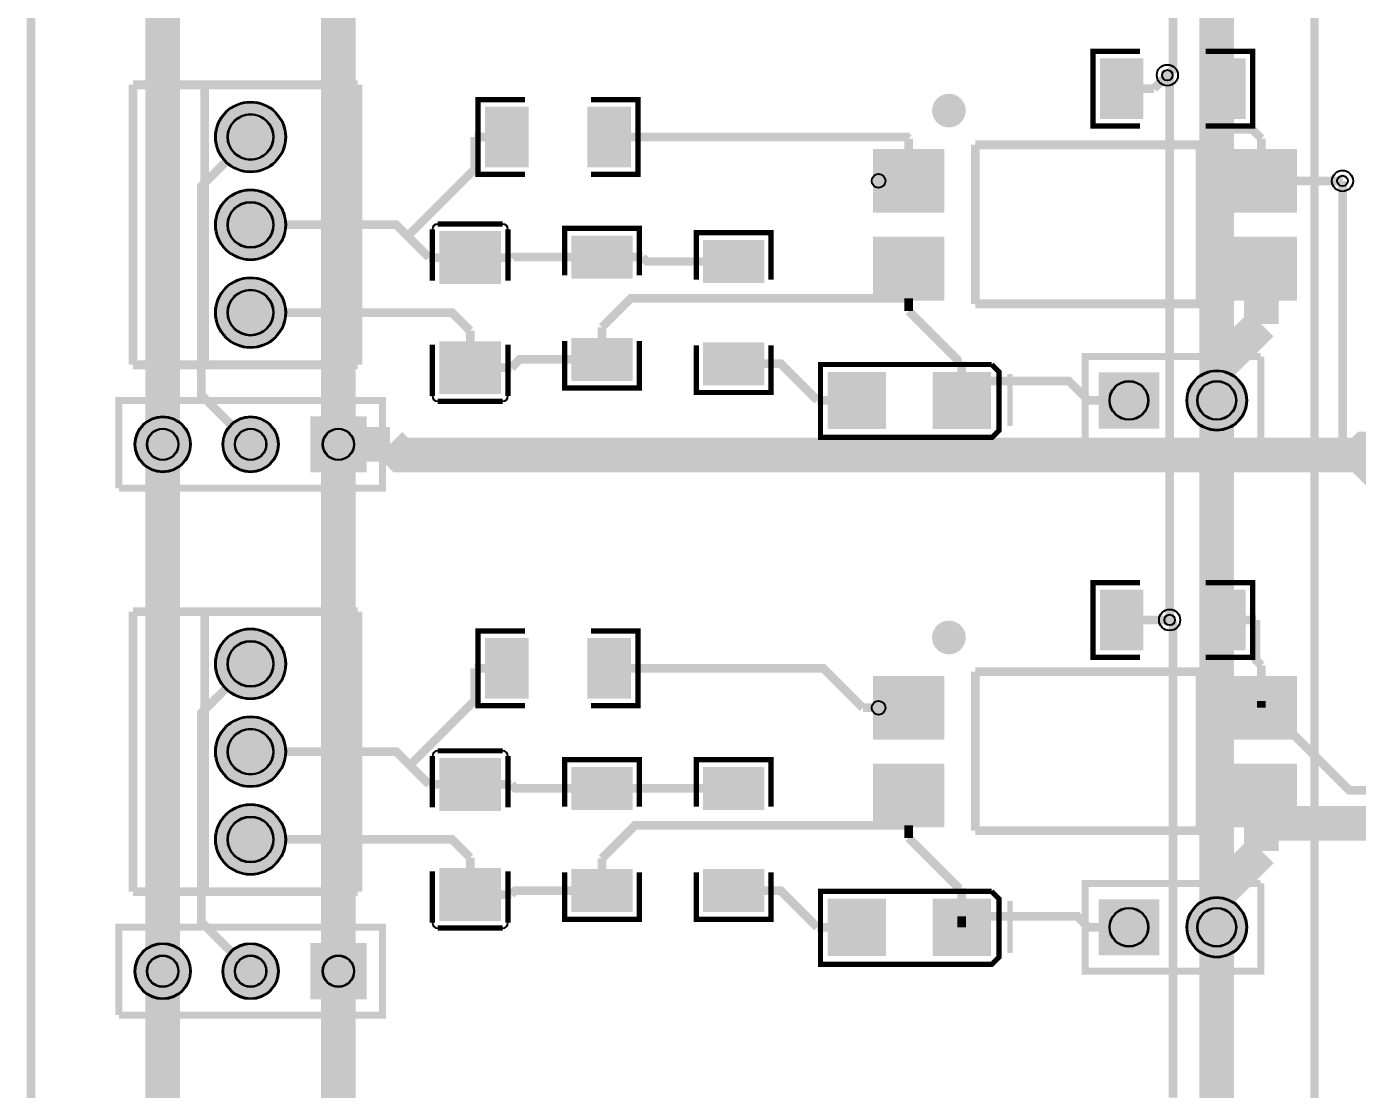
# Model space of a CAD drawing. Header units: millimetres. Extents: x 0 to 140, y -140 to 0.
# Drawn here: x -0.13 to 38.36, y -55.49 to -24.75 of the extents above; entities that cross this region are included whole.
import ezdxf

# ---------------------------------------------------------------- set-up
doc = ezdxf.new("R2010")
doc.units = ezdxf.units.MM
for name, color, linetype, true_color in [('BoardOutLine', 7, 'Continuous', 0xff00ff), ('BottomLayer', 7, 'Continuous', 0x0000ff), ('BottomSolderMaskLayer', 7, 'Continuous', 0xaa00ff), ('Document', 7, 'Continuous', 0xffffff), ('Hole', 7, 'Continuous', 0x222222), ('Multi-Layer', 7, 'Continuous', 0xc0c0c0), ('TopLayer', 7, 'Continuous', 0xff0000), ('TopPasteMaskLayer', 7, 'Continuous', 0x808080), ('TopSilkLayer', 7, 'Continuous', 0xffcc00), ('TopSolderMaskLayer', 7, 'Continuous', 0x800080)]:
    doc.layers.add(name, color=color, linetype=linetype, true_color=true_color)

msp = doc.modelspace()

# ---------------------------------------------------------------- hatches: boundary and pattern name
at = {"layer": 'BottomSolderMaskLayer'}
for points in [[(5.325, -27.94, 1), (7.375, -27.94, 1)], [(5.325, -30.48, 1), (7.375, -30.48, 1)], [(5.325, -33.02, 1), (7.375, -33.02, 1)], [(30.875, -34.747), (32.625, -34.747), (32.625, -36.373), (30.875, -36.373)], [(33.415, -35.56, 1), (35.165, -35.56, 1)], [(2.997, -36.83, 1), (4.623, -36.83, 1)], [(5.537, -36.83, 1), (7.163, -36.83, 1)], [(9.703, -37.643), (8.077, -37.643), (8.077, -36.017), (9.703, -36.017)], [(5.325, -43.18, 1), (7.375, -43.18, 1)], [(5.325, -45.72, 1), (7.375, -45.72, 1)], [(5.325, -48.26, 1), (7.375, -48.26, 1)], [(30.875, -49.987), (32.625, -49.987), (32.625, -51.613), (30.875, -51.613)], [(33.415, -50.8, 1), (35.165, -50.8, 1)], [(2.997, -52.07, 1), (4.623, -52.07, 1)], [(5.537, -52.07, 1), (7.163, -52.07, 1)], [(9.703, -52.883), (8.077, -52.883), (8.077, -51.257), (9.703, -51.257)]]:
    msp.add_hatch(color=256, dxfattribs=at).paths.add_polyline_path(points)
at = {"layer": 'Document'}
for points in [[(24.175, -35.06), (24.175, -36.06), (24.325, -36.06), (24.325, -35.06)], [(23.95, -35.485), (23.95, -35.635), (24.55, -35.635), (24.55, -35.485)], [(26.85, -35.485), (26.85, -35.635), (26.25, -35.635), (26.25, -35.485)], [(24.175, -50.3), (24.175, -51.3), (24.325, -51.3), (24.325, -50.3)], [(23.95, -50.725), (23.95, -50.875), (24.55, -50.875), (24.55, -50.725)], [(26.85, -50.725), (26.85, -50.875), (26.25, -50.875), (26.25, -50.725)]]:
    msp.add_hatch(color=256, dxfattribs=at).paths.add_polyline_path(points)
at = {"layer": 'Multi-Layer'}
for points in [[(5.35, -27.94, 1), (7.35, -27.94, 1)], [(5.35, -30.48, 1), (7.35, -30.48, 1)], [(5.35, -33.02, 1), (7.35, -33.02, 1)], [(30.9, -34.773), (32.6, -34.773), (32.6, -36.347), (30.9, -36.347)], [(33.44, -35.56, 1), (35.14, -35.56, 1)], [(3.023, -36.83, 1), (4.597, -36.83, 1)], [(5.563, -36.83, 1), (7.137, -36.83, 1)], [(9.677, -37.617), (8.103, -37.617), (8.103, -36.043), (9.677, -36.043)], [(5.35, -43.18, 1), (7.35, -43.18, 1)], [(5.35, -45.72, 1), (7.35, -45.72, 1)], [(5.35, -48.26, 1), (7.35, -48.26, 1)], [(30.9, -50.013), (32.6, -50.013), (32.6, -51.588), (30.9, -51.588)], [(33.44, -50.8, 1), (35.14, -50.8, 1)], [(3.023, -52.07, 1), (4.597, -52.07, 1)], [(5.563, -52.07, 1), (7.137, -52.07, 1)], [(9.677, -52.858), (8.103, -52.858), (8.103, -51.283), (9.677, -51.283)]]:
    msp.add_hatch(color=256, dxfattribs=at).paths.add_polyline_path(points)
at = {"layer": 'TopLayer'}
for points in [[(32.145, -25.693), (32.145, -27.394), (30.938, -27.394), (30.938, -25.693)], [(33.895, -25.693), (33.895, -27.394), (35.103, -27.394), (35.103, -25.693)], [(14.365, -28.791), (14.365, -27.09), (13.158, -27.09), (13.158, -28.791)], [(16.115, -28.791), (16.115, -27.09), (17.323, -27.09), (17.323, -28.791)], [(26.38, -28.31), (26.38, -30.11), (24.38, -30.11), (24.38, -28.31)], [(36.58, -28.31), (36.58, -30.11), (34.58, -30.11), (34.58, -28.31)], [(13.564, -32.17), (11.836, -32.17), (11.836, -30.685), (13.564, -30.685)], [(17.361, -32.018), (15.66, -32.018), (15.66, -30.811), (17.361, -30.811)], [(21.171, -32.145), (19.47, -32.145), (19.47, -30.938), (21.171, -30.938)], [(26.38, -30.85), (26.38, -32.65), (24.38, -32.65), (24.38, -30.85)], [(36.58, -30.85), (36.58, -32.65), (34.58, -32.65), (34.58, -30.85)], [(17.361, -33.768), (15.66, -33.768), (15.66, -34.976), (17.361, -34.976)], [(13.564, -33.87), (11.836, -33.87), (11.836, -35.355), (13.564, -35.355)], [(21.171, -33.895), (19.47, -33.895), (19.47, -35.103), (21.171, -35.103)], [(24.7, -36.36), (23.065, -36.36), (23.065, -34.76), (24.7, -34.76)], [(27.735, -36.36), (26.1, -36.36), (26.1, -34.76), (27.735, -34.76)], [(32.145, -41.06), (32.145, -42.761), (30.938, -42.761), (30.938, -41.06)], [(33.895, -41.06), (33.895, -42.761), (35.103, -42.761), (35.103, -41.06)], [(14.365, -44.158), (14.365, -42.457), (13.158, -42.457), (13.158, -44.158)], [(16.115, -44.158), (16.115, -42.457), (17.323, -42.457), (17.323, -44.158)], [(26.38, -43.55), (26.38, -45.35), (24.38, -45.35), (24.38, -43.55)], [(36.58, -43.55), (36.58, -45.35), (34.58, -45.35), (34.58, -43.55)], [(13.564, -47.41), (11.836, -47.41), (11.836, -45.925), (13.564, -45.925)], [(17.361, -47.385), (15.66, -47.385), (15.66, -46.178), (17.361, -46.178)], [(21.171, -47.385), (19.47, -47.385), (19.47, -46.178), (21.171, -46.178)], [(26.38, -46.09), (26.38, -47.89), (24.38, -47.89), (24.38, -46.09)], [(36.58, -46.09), (36.58, -47.89), (34.58, -47.89), (34.58, -46.09)], [(13.564, -49.11), (11.836, -49.11), (11.836, -50.595), (13.564, -50.595)], [(17.361, -49.135), (15.66, -49.135), (15.66, -50.343), (17.361, -50.343)], [(21.171, -49.135), (19.47, -49.135), (19.47, -50.343), (21.171, -50.343)], [(24.7, -51.6), (23.065, -51.6), (23.065, -50), (24.7, -50)], [(27.735, -51.6), (26.1, -51.6), (26.1, -50), (27.735, -50)]]:
    msp.add_hatch(color=256, dxfattribs=at).paths.add_polyline_path(points)
at = {"layer": 'TopPasteMaskLayer'}
for points in [[(32.145, -25.793), (32.145, -26.154), (32.045, -26.254), (31.834, -26.254), (31.734, -26.354), (31.734, -26.732), (31.834, -26.832), (32.045, -26.832), (32.145, -26.932), (32.145, -27.294), (32.045, -27.394), (31.038, -27.394), (30.938, -27.294), (30.938, -25.793), (31.038, -25.693), (32.045, -25.693)], [(33.895, -25.793), (33.895, -26.154), (33.995, -26.254), (34.206, -26.254), (34.306, -26.354), (34.306, -26.732), (34.206, -26.832), (33.995, -26.832), (33.895, -26.932), (33.895, -27.294), (33.995, -27.394), (35.003, -27.394), (35.103, -27.294), (35.103, -25.793), (35.003, -25.693), (33.995, -25.693)], [(14.365, -28.691), (14.365, -28.329), (14.265, -28.229), (14.054, -28.229), (13.954, -28.129), (13.954, -27.751), (14.054, -27.651), (14.265, -27.651), (14.365, -27.551), (14.365, -27.19), (14.265, -27.09), (13.258, -27.09), (13.158, -27.19), (13.158, -28.691), (13.258, -28.791), (14.265, -28.791)], [(16.115, -28.691), (16.115, -28.329), (16.215, -28.229), (16.426, -28.229), (16.526, -28.129), (16.526, -27.751), (16.426, -27.651), (16.215, -27.651), (16.115, -27.551), (16.115, -27.19), (16.215, -27.09), (17.223, -27.09), (17.323, -27.19), (17.323, -28.691), (17.223, -28.791), (16.215, -28.791)], [(26.38, -28.31), (26.38, -30.11), (24.38, -30.11), (24.38, -28.31)], [(36.58, -28.31), (36.58, -30.11), (34.58, -30.11), (34.58, -28.31)], [(13.464, -32.17), (13.094, -32.17), (12.994, -32.07), (12.994, -31.765), (12.894, -31.665), (12.506, -31.665), (12.406, -31.765), (12.406, -32.07), (12.306, -32.17), (11.936, -32.17), (11.836, -32.07), (11.836, -30.785), (11.936, -30.685), (13.464, -30.685), (13.564, -30.785), (13.564, -32.07)], [(17.261, -32.018), (16.899, -32.018), (16.799, -31.918), (16.799, -31.707), (16.699, -31.607), (16.321, -31.607), (16.221, -31.707), (16.221, -31.918), (16.121, -32.018), (15.76, -32.018), (15.66, -31.918), (15.66, -30.911), (15.76, -30.811), (17.261, -30.811), (17.361, -30.911), (17.361, -31.918)], [(21.071, -32.145), (20.709, -32.145), (20.609, -32.045), (20.609, -31.834), (20.509, -31.734), (20.131, -31.734), (20.031, -31.834), (20.031, -32.045), (19.931, -32.145), (19.57, -32.145), (19.47, -32.045), (19.47, -31.038), (19.57, -30.938), (21.071, -30.938), (21.171, -31.038), (21.171, -32.045)], [(26.38, -30.85), (26.38, -32.65), (24.38, -32.65), (24.38, -30.85)], [(36.58, -30.85), (36.58, -32.65), (34.58, -32.65), (34.58, -30.85)], [(17.261, -33.768), (16.899, -33.768), (16.799, -33.868), (16.799, -34.079), (16.699, -34.179), (16.321, -34.179), (16.221, -34.079), (16.221, -33.868), (16.121, -33.768), (15.76, -33.768), (15.66, -33.868), (15.66, -34.876), (15.76, -34.976), (17.261, -34.976), (17.361, -34.876), (17.361, -33.868)], [(13.464, -33.87), (13.094, -33.87), (12.994, -33.97), (12.994, -34.275), (12.894, -34.375), (12.506, -34.375), (12.406, -34.275), (12.406, -33.97), (12.306, -33.87), (11.936, -33.87), (11.836, -33.97), (11.836, -35.255), (11.936, -35.355), (13.464, -35.355), (13.564, -35.255), (13.564, -33.97)], [(21.071, -33.895), (20.709, -33.895), (20.609, -33.995), (20.609, -34.206), (20.509, -34.306), (20.131, -34.306), (20.031, -34.206), (20.031, -33.995), (19.931, -33.895), (19.57, -33.895), (19.47, -33.995), (19.47, -35.003), (19.57, -35.103), (21.071, -35.103), (21.171, -35.003), (21.171, -33.995)], [(24.7, -36.26), (24.7, -35.89), (24.6, -35.79), (24.244, -35.79), (24.144, -35.69), (24.144, -35.431), (24.244, -35.331), (24.6, -35.331), (24.7, -35.231), (24.7, -34.86), (24.6, -34.76), (23.165, -34.76), (23.065, -34.86), (23.065, -36.26), (23.165, -36.36), (24.6, -36.36)], [(26.1, -34.86), (26.1, -35.231), (26.2, -35.331), (26.556, -35.331), (26.656, -35.431), (26.656, -35.69), (26.556, -35.79), (26.2, -35.79), (26.1, -35.89), (26.1, -36.26), (26.2, -36.36), (27.635, -36.36), (27.735, -36.26), (27.735, -34.86), (27.635, -34.76), (26.2, -34.76)], [(32.145, -41.16), (32.145, -41.521), (32.045, -41.621), (31.834, -41.621), (31.734, -41.721), (31.734, -42.099), (31.834, -42.199), (32.045, -42.199), (32.145, -42.299), (32.145, -42.661), (32.045, -42.761), (31.038, -42.761), (30.938, -42.661), (30.938, -41.16), (31.038, -41.06), (32.045, -41.06)], [(33.895, -41.16), (33.895, -41.521), (33.995, -41.621), (34.206, -41.621), (34.306, -41.721), (34.306, -42.099), (34.206, -42.199), (33.995, -42.199), (33.895, -42.299), (33.895, -42.661), (33.995, -42.761), (35.003, -42.761), (35.103, -42.661), (35.103, -41.16), (35.003, -41.06), (33.995, -41.06)], [(14.365, -44.058), (14.365, -43.696), (14.265, -43.596), (14.054, -43.596), (13.954, -43.496), (13.954, -43.118), (14.054, -43.018), (14.265, -43.018), (14.365, -42.918), (14.365, -42.557), (14.265, -42.457), (13.258, -42.457), (13.158, -42.557), (13.158, -44.058), (13.258, -44.158), (14.265, -44.158)], [(16.115, -44.058), (16.115, -43.696), (16.215, -43.596), (16.426, -43.596), (16.526, -43.496), (16.526, -43.118), (16.426, -43.018), (16.215, -43.018), (16.115, -42.918), (16.115, -42.557), (16.215, -42.457), (17.223, -42.457), (17.323, -42.557), (17.323, -44.058), (17.223, -44.158), (16.215, -44.158)], [(26.38, -43.55), (26.38, -45.35), (24.38, -45.35), (24.38, -43.55)], [(36.58, -43.55), (36.58, -45.35), (34.58, -45.35), (34.58, -43.55)], [(13.464, -47.41), (13.094, -47.41), (12.994, -47.31), (12.994, -47.005), (12.894, -46.905), (12.506, -46.905), (12.406, -47.005), (12.406, -47.31), (12.306, -47.41), (11.936, -47.41), (11.836, -47.31), (11.836, -46.025), (11.936, -45.925), (13.464, -45.925), (13.564, -46.025), (13.564, -47.31)], [(17.261, -47.385), (16.899, -47.385), (16.799, -47.285), (16.799, -47.075), (16.699, -46.975), (16.321, -46.975), (16.221, -47.075), (16.221, -47.285), (16.121, -47.385), (15.76, -47.385), (15.66, -47.285), (15.66, -46.278), (15.76, -46.178), (17.261, -46.178), (17.361, -46.278), (17.361, -47.285)], [(21.071, -47.385), (20.709, -47.385), (20.609, -47.285), (20.609, -47.075), (20.509, -46.975), (20.131, -46.975), (20.031, -47.075), (20.031, -47.285), (19.931, -47.385), (19.57, -47.385), (19.47, -47.285), (19.47, -46.278), (19.57, -46.178), (21.071, -46.178), (21.171, -46.278), (21.171, -47.285)], [(26.38, -46.09), (26.38, -47.89), (24.38, -47.89), (24.38, -46.09)], [(36.58, -46.09), (36.58, -47.89), (34.58, -47.89), (34.58, -46.09)], [(13.464, -49.11), (13.094, -49.11), (12.994, -49.21), (12.994, -49.515), (12.894, -49.615), (12.506, -49.615), (12.406, -49.515), (12.406, -49.21), (12.306, -49.11), (11.936, -49.11), (11.836, -49.21), (11.836, -50.495), (11.936, -50.595), (13.464, -50.595), (13.564, -50.495), (13.564, -49.21)], [(17.261, -49.135), (16.899, -49.135), (16.799, -49.235), (16.799, -49.446), (16.699, -49.546), (16.321, -49.546), (16.221, -49.446), (16.221, -49.235), (16.121, -49.135), (15.76, -49.135), (15.66, -49.235), (15.66, -50.243), (15.76, -50.343), (17.261, -50.343), (17.361, -50.243), (17.361, -49.235)], [(21.071, -49.135), (20.709, -49.135), (20.609, -49.235), (20.609, -49.446), (20.509, -49.546), (20.131, -49.546), (20.031, -49.446), (20.031, -49.235), (19.931, -49.135), (19.57, -49.135), (19.47, -49.235), (19.47, -50.243), (19.57, -50.343), (21.071, -50.343), (21.171, -50.243), (21.171, -49.235)], [(24.7, -51.5), (24.7, -51.13), (24.6, -51.03), (24.244, -51.03), (24.144, -50.93), (24.144, -50.671), (24.244, -50.571), (24.6, -50.571), (24.7, -50.471), (24.7, -50.1), (24.6, -50), (23.165, -50), (23.065, -50.1), (23.065, -51.5), (23.165, -51.6), (24.6, -51.6)], [(26.1, -50.1), (26.1, -50.471), (26.2, -50.571), (26.556, -50.571), (26.656, -50.671), (26.656, -50.93), (26.556, -51.03), (26.2, -51.03), (26.1, -51.13), (26.1, -51.5), (26.2, -51.6), (27.635, -51.6), (27.735, -51.5), (27.735, -50.1), (27.635, -50), (26.2, -50)]]:
    msp.add_hatch(color=256, dxfattribs=at).paths.add_polyline_path(points)
at = {"layer": 'TopSilkLayer'}
for points in [[(26.057, -27.178), (26.058, -27.21), (26.061, -27.241), (26.066, -27.272), (26.073, -27.303), (26.082, -27.333), (26.094, -27.362), (26.106, -27.391), (26.121, -27.419), (26.138, -27.445), (26.156, -27.471), (26.176, -27.495), (26.197, -27.519), (26.22, -27.54), (26.244, -27.56), (26.27, -27.579), (26.296, -27.596), (26.324, -27.611), (26.352, -27.624), (26.382, -27.635), (26.412, -27.645), (26.442, -27.652), (26.473, -27.658), (26.504, -27.662), (26.536, -27.663), (26.567, -27.662), (26.599, -27.66), (26.63, -27.655), (26.66, -27.649), (26.691, -27.64), (26.72, -27.63), (26.749, -27.617), (26.777, -27.603), (26.804, -27.587), (26.83, -27.569), (26.855, -27.55), (26.879, -27.529), (26.901, -27.506), (26.921, -27.482), (26.94, -27.457), (26.957, -27.431), (26.973, -27.404), (26.987, -27.375), (26.999, -27.346), (27.009, -27.316), (27.017, -27.286), (27.023, -27.255), (27.027, -27.224), (27.029, -27.193), (27.029, -27.161), (27.027, -27.13), (27.023, -27.099), (27.017, -27.068), (27.009, -27.037), (26.999, -27.007), (26.987, -26.978), (26.973, -26.95), (26.957, -26.923), (26.94, -26.896), (26.921, -26.871), (26.901, -26.847), (26.879, -26.825), (26.855, -26.804), (26.83, -26.785), (26.804, -26.767), (26.777, -26.751), (26.749, -26.737), (26.72, -26.724), (26.691, -26.714), (26.66, -26.705), (26.63, -26.698), (26.599, -26.694), (26.567, -26.691), (26.536, -26.691), (26.504, -26.692), (26.473, -26.696), (26.442, -26.701), (26.412, -26.709), (26.382, -26.718), (26.352, -26.73), (26.324, -26.743), (26.296, -26.758), (26.27, -26.775), (26.244, -26.793), (26.22, -26.813), (26.197, -26.835), (26.176, -26.858), (26.156, -26.883), (26.138, -26.908), (26.121, -26.935), (26.106, -26.963), (26.094, -26.992), (26.082, -27.021), (26.073, -27.051), (26.066, -27.082), (26.061, -27.113), (26.058, -27.144), (26.057, -27.176)], [(28.234, -34.799), (28.234, -36.301), (28.386, -36.301), (28.386, -34.799)], [(26.057, -42.418), (26.058, -42.45), (26.061, -42.481), (26.066, -42.512), (26.073, -42.543), (26.082, -42.573), (26.094, -42.602), (26.106, -42.631), (26.121, -42.659), (26.138, -42.685), (26.156, -42.711), (26.176, -42.735), (26.197, -42.759), (26.22, -42.78), (26.244, -42.8), (26.27, -42.819), (26.296, -42.836), (26.324, -42.851), (26.352, -42.864), (26.382, -42.875), (26.412, -42.885), (26.442, -42.892), (26.473, -42.898), (26.504, -42.902), (26.536, -42.903), (26.567, -42.902), (26.599, -42.9), (26.63, -42.895), (26.66, -42.889), (26.691, -42.88), (26.72, -42.87), (26.749, -42.857), (26.777, -42.843), (26.804, -42.827), (26.83, -42.809), (26.855, -42.79), (26.879, -42.769), (26.901, -42.746), (26.921, -42.722), (26.94, -42.697), (26.957, -42.671), (26.973, -42.644), (26.987, -42.615), (26.999, -42.586), (27.009, -42.556), (27.017, -42.526), (27.023, -42.495), (27.027, -42.464), (27.029, -42.433), (27.029, -42.401), (27.027, -42.37), (27.023, -42.339), (27.017, -42.308), (27.009, -42.277), (26.999, -42.247), (26.987, -42.218), (26.973, -42.19), (26.957, -42.163), (26.94, -42.136), (26.921, -42.111), (26.901, -42.087), (26.879, -42.065), (26.855, -42.044), (26.83, -42.025), (26.804, -42.007), (26.777, -41.991), (26.749, -41.977), (26.72, -41.964), (26.691, -41.954), (26.66, -41.945), (26.63, -41.938), (26.599, -41.934), (26.567, -41.931), (26.536, -41.931), (26.504, -41.932), (26.473, -41.936), (26.442, -41.941), (26.412, -41.949), (26.382, -41.958), (26.352, -41.97), (26.324, -41.983), (26.296, -41.998), (26.27, -42.015), (26.244, -42.033), (26.22, -42.054), (26.197, -42.075), (26.176, -42.098), (26.156, -42.123), (26.138, -42.148), (26.121, -42.175), (26.106, -42.203), (26.094, -42.232), (26.082, -42.261), (26.073, -42.291), (26.066, -42.322), (26.061, -42.353), (26.058, -42.384), (26.057, -42.416)], [(28.234, -50.039), (28.234, -51.541), (28.386, -51.541), (28.386, -50.039)]]:
    msp.add_hatch(color=256, dxfattribs=at).paths.add_polyline_path(points)
at = {"layer": 'TopSolderMaskLayer'}
for points in [[(32.17, -25.667), (32.17, -27.419), (30.912, -27.419), (30.912, -25.667)], [(33.87, -25.667), (33.87, -27.419), (35.128, -27.419), (35.128, -25.667)], [(5.325, -27.94, 1), (7.375, -27.94, 1)], [(14.39, -28.816), (14.39, -27.064), (13.132, -27.064), (13.132, -28.816)], [(16.09, -28.816), (16.09, -27.064), (17.348, -27.064), (17.348, -28.816)], [(26.408, -28.287), (26.408, -30.133), (24.352, -30.133), (24.352, -28.287)], [(36.608, -28.287), (36.608, -30.133), (34.552, -30.133), (34.552, -28.287)], [(5.325, -30.48, 1), (7.375, -30.48, 1)], [(13.594, -32.192), (11.806, -32.192), (11.806, -30.663), (13.594, -30.663)], [(17.396, -32.036), (15.624, -32.036), (15.624, -30.793), (17.396, -30.793)], [(21.206, -32.163), (19.434, -32.163), (19.434, -30.92), (21.206, -30.92)], [(26.408, -30.827), (26.408, -32.673), (24.352, -32.673), (24.352, -30.827)], [(36.608, -30.827), (36.608, -32.673), (34.552, -32.673), (34.552, -30.827)], [(5.325, -33.02, 1), (7.375, -33.02, 1)], [(13.594, -33.848), (11.806, -33.848), (11.806, -35.377), (13.594, -35.377)], [(17.396, -33.75), (15.624, -33.75), (15.624, -34.994), (17.396, -34.994)], [(21.206, -33.877), (19.434, -33.877), (19.434, -35.121), (21.206, -35.121)], [(24.726, -36.385), (23.04, -36.385), (23.04, -34.735), (24.726, -34.735)], [(27.76, -36.385), (26.075, -36.385), (26.075, -34.735), (27.76, -34.735)], [(30.875, -34.747), (32.625, -34.747), (32.625, -36.373), (30.875, -36.373)], [(33.415, -35.56, 1), (35.165, -35.56, 1)], [(2.997, -36.83, 1), (4.623, -36.83, 1)], [(5.537, -36.83, 1), (7.163, -36.83, 1)], [(9.703, -37.643), (8.077, -37.643), (8.077, -36.017), (9.703, -36.017)], [(32.17, -41.034), (32.17, -42.786), (30.912, -42.786), (30.912, -41.034)], [(33.87, -41.034), (33.87, -42.786), (35.128, -42.786), (35.128, -41.034)], [(5.325, -43.18, 1), (7.375, -43.18, 1)], [(14.39, -44.183), (14.39, -42.431), (13.132, -42.431), (13.132, -44.183)], [(16.09, -44.183), (16.09, -42.431), (17.348, -42.431), (17.348, -44.183)], [(26.408, -43.527), (26.408, -45.373), (24.352, -45.373), (24.352, -43.527)], [(36.608, -43.527), (36.608, -45.373), (34.552, -45.373), (34.552, -43.527)], [(5.325, -45.72, 1), (7.375, -45.72, 1)], [(13.594, -47.432), (11.806, -47.432), (11.806, -45.903), (13.594, -45.903)], [(17.396, -47.403), (15.624, -47.403), (15.624, -46.16), (17.396, -46.16)], [(21.206, -47.403), (19.434, -47.403), (19.434, -46.16), (21.206, -46.16)], [(26.408, -46.067), (26.408, -47.913), (24.352, -47.913), (24.352, -46.067)], [(36.608, -46.067), (36.608, -47.913), (34.552, -47.913), (34.552, -46.067)], [(5.325, -48.26, 1), (7.375, -48.26, 1)], [(13.594, -49.088), (11.806, -49.088), (11.806, -50.617), (13.594, -50.617)], [(17.396, -49.117), (15.624, -49.117), (15.624, -50.361), (17.396, -50.361)], [(21.206, -49.117), (19.434, -49.117), (19.434, -50.361), (21.206, -50.361)], [(24.726, -51.626), (23.04, -51.626), (23.04, -49.975), (24.726, -49.975)], [(27.76, -51.626), (26.075, -51.626), (26.075, -49.975), (27.76, -49.975)], [(30.875, -49.987), (32.625, -49.987), (32.625, -51.613), (30.875, -51.613)], [(33.415, -50.8, 1), (35.165, -50.8, 1)], [(2.997, -52.07, 1), (4.623, -52.07, 1)], [(5.537, -52.07, 1), (7.163, -52.07, 1)], [(9.703, -52.883), (8.077, -52.883), (8.077, -51.257), (9.703, -51.257)]]:
    msp.add_hatch(color=256, dxfattribs=at).paths.add_polyline_path(points)

# ---------------------------------------------------------------- linework, layer by layer
at = {"layer": 'BoardOutLine', "const_width": 0.254}
msp.add_lwpolyline([(0, -135), (0, -5)], dxfattribs=at)
at = {"layer": 'BottomLayer'}
for points, const_width in [([(46.99, -66.04), (37.116, -56.166), (37.116, -15.195)], 0.25), ([(34.29, -35.56), (34.29, -20.32)], 1), ([(3.81, -36.83), (3.81, -21.59)], 1), ([(8.89, -36.83), (8.89, -23.078)], 1), ([(32.927, -41.91), (32.927, -26.219), (32.861, -26.153)], 0.25), ([(6.35, -27.94), (4.924, -29.366), (4.924, -35.404), (6.35, -36.83)], 0.25), ([(46.99, -68.58), (47.061, -68.58), (48.951, -66.69), (48.951, -48.188), (46.834, -46.071), (46.834, -44.798), (46.642, -44.606), (45.37, -44.606), (37.926, -37.162), (37.926, -29.21)], 0.25), ([(34.29, -50.8), (34.29, -35.56)], 1), ([(3.81, -52.07), (3.81, -36.83)], 1), ([(8.89, -52.07), (8.89, -36.83)], 1), ([(6.35, -43.18), (4.924, -44.606), (4.924, -50.644), (6.35, -52.07)], 0.25), ([(34.29, -66.04), (34.29, -50.8)], 1), ([(3.81, -67.31), (3.81, -52.07)], 1), ([(8.89, -67.31), (8.89, -52.07)], 1)]:
    msp.add_lwpolyline(points, dxfattribs=dict(at, const_width=const_width))
at = {"layer": 'BottomSolderMaskLayer'}
for centre, radius in [((6.35, -27.94), 1.025), ((6.35, -27.94), 0.667), ((6.35, -30.48), 1.025), ((6.35, -30.48), 0.667), ((6.35, -33.02), 1.025), ((6.35, -33.02), 0.667), ((31.75, -35.56), 0.566), ((34.29, -35.56), 0.875), ((34.29, -35.56), 0.566), ((3.81, -36.83), 0.813), ((6.35, -36.83), 0.813), ((3.81, -36.83), 0.459), ((6.35, -36.83), 0.459), ((8.89, -36.83), 0.459), ((6.35, -43.18), 1.025), ((6.35, -43.18), 0.667), ((6.35, -45.72), 1.025), ((6.35, -45.72), 0.667), ((6.35, -48.26), 1.025), ((6.35, -48.26), 0.667), ((34.29, -50.8), 0.875), ((31.75, -50.8), 0.566), ((34.29, -50.8), 0.566), ((3.81, -52.07), 0.813), ((6.35, -52.07), 0.813), ((3.81, -52.07), 0.459), ((6.35, -52.07), 0.459), ((8.89, -52.07), 0.459)]:
    msp.add_circle(centre, radius, dxfattribs=at)
at = {"layer": 'Document'}
for centre in [(24.511, -29.21), (24.511, -44.45)]:
    msp.add_circle(centre, 0.2, dxfattribs=at)
at = {"layer": 'Hole'}
for centre in [(32.861, -26.153), (37.926, -29.21), (32.927, -41.91)]:
    msp.add_circle(centre, 0.153, dxfattribs=at)
at = {"layer": 'Multi-Layer'}
for centre, radius in [((32.861, -26.153), 0.305), ((6.35, -27.94), 1), ((6.35, -27.94), 0.65), ((37.926, -29.21), 0.305), ((6.35, -30.48), 1), ((6.35, -30.48), 0.65), ((6.35, -33.02), 1), ((6.35, -33.02), 0.65), ((31.75, -35.56), 0.55), ((34.29, -35.56), 0.85), ((34.29, -35.56), 0.55), ((3.81, -36.83), 0.787), ((6.35, -36.83), 0.787), ((3.81, -36.83), 0.445), ((6.35, -36.83), 0.445), ((8.89, -36.83), 0.445), ((32.927, -41.91), 0.305), ((6.35, -43.18), 1), ((6.35, -43.18), 0.65), ((6.35, -45.72), 1), ((6.35, -45.72), 0.65), ((6.35, -48.26), 1), ((6.35, -48.26), 0.65), ((34.29, -50.8), 0.85), ((31.75, -50.8), 0.55), ((34.29, -50.8), 0.55), ((3.81, -52.07), 0.787), ((6.35, -52.07), 0.787), ((3.81, -52.07), 0.445), ((6.35, -52.07), 0.445), ((8.89, -52.07), 0.445)]:
    msp.add_circle(centre, radius, dxfattribs=at)
at = {"layer": 'TopLayer'}
for points, const_width in [([(33.02, -9.824), (33.02, -25.993), (32.861, -26.153)], 0.25), ([(32.861, -26.153), (32.47, -26.543)], 0.25), ([(31.541, -26.543), (32.47, -26.543)], 0.25), ([(34.499, -26.543), (34.499, -27.719)], 0.25), ([(34.499, -27.719), (35.314, -27.719), (35.58, -27.985)], 0.25), ([(12.832, -27.94), (12.832, -28.869), (10.892, -30.809)], 0.25), ([(13.761, -27.94), (12.832, -27.94)], 0.25), ([(16.719, -27.94), (25.336, -27.94), (25.38, -27.985)], 0.25), ([(25.38, -29.21), (25.38, -27.985)], 0.25), ([(35.58, -29.21), (35.58, -27.985)], 0.25), ([(35.58, -29.21), (36.906, -29.21)], 0.25), ([(36.906, -29.21), (37.926, -29.21)], 0.25), ([(6.35, -30.48), (10.563, -30.48), (10.892, -30.809)], 0.25), ([(10.892, -30.809), (11.511, -31.427)], 0.25), ([(12.7, -31.427), (11.511, -31.427)], 0.25), ([(12.7, -31.427), (13.89, -31.427)], 0.25), ([(16.51, -31.414), (13.903, -31.414), (13.89, -31.427)], 0.25), ([(17.098, -31.414), (16.51, -31.414)], 0.25), ([(17.098, -31.414), (17.686, -31.414)], 0.25), ([(20.32, -31.541), (17.813, -31.541), (17.686, -31.414)], 0.25), ([(35.58, -31.75), (35.58, -33.351)], 1), ([(25.38, -31.75), (25.38, -32.611)], 0.25), ([(25.38, -32.611), (17.342, -32.611), (16.51, -33.443)], 0.25), ([(25.38, -32.611), (25.38, -32.975)], 0.25), ([(6.35, -33.02), (12.176, -33.02), (12.7, -33.545)], 0.25), ([(25.38, -32.975), (26.839, -34.435), (26.917, -34.435)], 0.25), ([(35.58, -33.351), (34.29, -34.641), (34.29, -35.56)], 1), ([(12.7, -34.613), (12.7, -33.545)], 0.25), ([(16.51, -34.372), (16.51, -33.443)], 0.25), ([(50.975, -34.29), (50.975, -35.268), (49.278, -36.965), (38.587, -36.965), (38.412, -37.14), (10.688, -37.14), (10.378, -36.83)], 1), ([(16.51, -34.372), (14.13, -34.372), (13.89, -34.613)], 0.25), ([(12.7, -34.613), (13.89, -34.613)], 0.25), ([(20.32, -34.499), (21.679, -34.499), (22.74, -35.56)], 0.25), ([(26.917, -34.997), (26.917, -34.435)], 0.25), ([(26.917, -35.56), (26.917, -34.997)], 0.25), ([(26.917, -34.997), (30.012, -34.997), (30.575, -35.56)], 0.25), ([(23.883, -35.56), (22.74, -35.56)], 0.25), ([(31.75, -35.56), (30.575, -35.56)], 0.25), ([(8.89, -36.83), (10.378, -36.83)], 1), ([(31.541, -41.91), (32.927, -41.91)], 0.25), ([(33.02, -55.733), (33.02, -42.004), (32.927, -41.91)], 0.25), ([(34.499, -41.91), (35.428, -41.91)], 0.25), ([(35.428, -41.91), (35.428, -43.072), (35.58, -43.225)], 0.25), ([(35.58, -44.259), (35.58, -43.225)], 0.25), ([(12.832, -43.307), (12.832, -44.236), (10.956, -46.113)], 0.25), ([(13.761, -43.307), (12.832, -43.307)], 0.25), ([(16.719, -43.307), (22.912, -43.307), (24.055, -44.45)], 0.25), ([(35.58, -44.259), (35.58, -44.294)], 0.25), ([(35.58, -44.45), (35.58, -44.294)], 0.25), ([(35.58, -44.294), (38.12, -46.834), (49.472, -46.834), (49.542, -46.764)], 0.25), ([(25.38, -44.45), (24.055, -44.45)], 0.25), ([(35.58, -47.79), (51.27, -47.79), (53.34, -45.72)], 1), ([(6.35, -45.72), (10.563, -45.72), (10.956, -46.113)], 0.25), ([(10.956, -46.113), (11.511, -46.668)], 0.25), ([(12.7, -46.668), (11.511, -46.668)], 0.25), ([(12.7, -46.668), (13.89, -46.668)], 0.25), ([(16.51, -46.781), (14.003, -46.781), (13.89, -46.668)], 0.25), ([(35.58, -46.99), (35.58, -47.79)], 1), ([(20.32, -46.781), (16.51, -46.781)], 0.25), ([(25.38, -46.99), (25.38, -47.851)], 0.25), ([(35.58, -47.79), (35.58, -48.591)], 1), ([(25.38, -47.851), (17.469, -47.851), (16.51, -48.81)], 0.25), ([(25.38, -47.851), (25.38, -48.215)], 0.25), ([(25.38, -48.215), (26.839, -49.675), (26.917, -49.675)], 0.25), ([(35.58, -48.591), (34.29, -49.881), (34.29, -50.8)], 1), ([(6.35, -48.26), (12.176, -48.26), (12.7, -48.785)], 0.25), ([(12.7, -49.853), (12.7, -48.785)], 0.25), ([(16.51, -49.739), (16.51, -48.81)], 0.25), ([(16.51, -49.739), (14.003, -49.739), (13.89, -49.853)], 0.25), ([(20.32, -49.739), (21.679, -49.739), (22.74, -50.8)], 0.25), ([(26.917, -50.482), (26.917, -49.675)], 0.25), ([(12.7, -49.853), (13.89, -49.853)], 0.25), ([(30.575, -50.8), (30.256, -50.482), (26.917, -50.482)], 0.25), ([(26.917, -50.8), (26.917, -50.482)], 0.25), ([(23.883, -50.8), (22.74, -50.8)], 0.25), ([(31.75, -50.8), (30.575, -50.8)], 0.25)]:
    msp.add_lwpolyline(points, dxfattribs=dict(at, const_width=const_width))
at = {"layer": 'TopSilkLayer'}
for points, const_width in [([(32.069, -25.464), (30.709, -25.464), (30.709, -27.622), (32.069, -27.622)], 0.152), ([(33.971, -25.464), (35.331, -25.464), (35.331, -27.622), (33.971, -27.622)], 0.152), ([(2.95, -26.43), (9.45, -26.43)], 0.254), ([(2.95, -34.53), (2.95, -26.43)], 0.254), ([(3.825, -34.53), (3.825, -26.43)], 0.254), ([(5.023, -34.53), (5.023, -26.43)], 0.254), ([(9.45, -34.53), (9.45, -26.43)], 0.254), ([(14.289, -29.019), (12.929, -29.019), (12.929, -26.861), (14.289, -26.861)], 0.152), ([(16.191, -29.019), (17.551, -29.019), (17.551, -26.861), (16.191, -26.861)], 0.152), ([(27.305, -28.166), (33.805, -28.166)], 0.254), ([(27.305, -32.766), (27.305, -28.166)], 0.254), ([(33.805, -28.166), (33.805, -32.766)], 0.254), ([(13.64, -30.456), (11.76, -30.456)], 0.152), ([(11.607, -30.609), (11.607, -32.094)], 0.152), ([(13.793, -32.094), (13.793, -30.609)], 0.152), ([(17.589, -31.942), (17.589, -30.582), (15.431, -30.582), (15.431, -31.942)], 0.152), ([(21.399, -32.069), (21.399, -30.709), (19.241, -30.709), (19.241, -32.069)], 0.152), ([(33.805, -32.766), (27.305, -32.766)], 0.254), ([(17.589, -33.844), (17.589, -35.204), (15.431, -35.204), (15.431, -33.844)], 0.152), ([(11.607, -35.431), (11.607, -33.946)], 0.152), ([(13.793, -33.946), (13.793, -35.431)], 0.152), ([(21.399, -33.971), (21.399, -35.331), (19.241, -35.331), (19.241, -33.971)], 0.152), ([(35.56, -34.29), (35.56, -36.83), (30.48, -36.83), (30.48, -34.29), (32.385, -34.29)], 0.203), ([(35.56, -34.29), (32.385, -34.29)], 0.203), ([(2.95, -34.53), (9.45, -34.53)], 0.254), ([(27.99, -36.35), (27.99, -36.43), (27.79, -36.63), (22.83, -36.63), (22.83, -34.52), (27.78, -34.52)], 0.15), ([(27.99, -36.35), (27.99, -34.73), (27.78, -34.52)], 0.15), ([(8.255, -38.1), (10.16, -38.1), (10.16, -35.56), (2.54, -35.56), (2.54, -38.1)], 0.203), ([(13.64, -35.584), (11.76, -35.584)], 0.152), ([(2.54, -38.1), (8.255, -38.1)], 0.203), ([(32.069, -40.831), (30.709, -40.831), (30.709, -42.989), (32.069, -42.989)], 0.152), ([(33.971, -40.831), (35.331, -40.831), (35.331, -42.989), (33.971, -42.989)], 0.152), ([(2.95, -41.67), (9.45, -41.67)], 0.254), ([(2.95, -49.77), (2.95, -41.67)], 0.254), ([(3.825, -49.77), (3.825, -41.67)], 0.254), ([(5.023, -49.77), (5.023, -41.67)], 0.254), ([(9.45, -49.77), (9.45, -41.67)], 0.254), ([(14.289, -44.386), (12.929, -44.386), (12.929, -42.228), (14.289, -42.228)], 0.152), ([(16.191, -44.386), (17.551, -44.386), (17.551, -42.228), (16.191, -42.228)], 0.152), ([(27.305, -43.406), (33.805, -43.406)], 0.254), ([(27.305, -48.006), (27.305, -43.406)], 0.254), ([(33.805, -43.406), (33.805, -48.006)], 0.254), ([(11.607, -45.849), (11.607, -47.334)], 0.152), ([(13.64, -45.696), (11.76, -45.696)], 0.152), ([(13.793, -47.334), (13.793, -45.849)], 0.152), ([(17.589, -47.309), (17.589, -45.949), (15.431, -45.949), (15.431, -47.309)], 0.152), ([(21.399, -47.309), (21.399, -45.949), (19.241, -45.949), (19.241, -47.309)], 0.152), ([(33.805, -48.006), (27.305, -48.006)], 0.254), ([(11.607, -50.671), (11.607, -49.186)], 0.152), ([(13.793, -49.186), (13.793, -50.671)], 0.152), ([(17.589, -49.211), (17.589, -50.571), (15.431, -50.571), (15.431, -49.211)], 0.152), ([(21.399, -49.211), (21.399, -50.571), (19.241, -50.571), (19.241, -49.211)], 0.152), ([(35.56, -49.53), (35.56, -52.07), (30.48, -52.07), (30.48, -49.53), (32.385, -49.53)], 0.203), ([(35.56, -49.53), (32.385, -49.53)], 0.203), ([(2.95, -49.77), (9.45, -49.77)], 0.254), ([(27.99, -51.59), (27.99, -51.67), (27.79, -51.87), (22.83, -51.87), (22.83, -49.76), (27.78, -49.76)], 0.15), ([(27.99, -51.59), (27.99, -49.97), (27.78, -49.76)], 0.15), ([(8.255, -53.34), (10.16, -53.34), (10.16, -50.8), (2.54, -50.8), (2.54, -53.34)], 0.203), ([(13.64, -50.824), (11.76, -50.824)], 0.152), ([(2.54, -53.34), (8.255, -53.34)], 0.203)]:
    msp.add_lwpolyline(points, dxfattribs=dict(at, const_width=const_width))
for centre, start, end in [((11.76, -30.609), 90, 180), ((13.64, -30.609), 0, 90), ((11.76, -35.431), 180, 270), ((13.64, -35.431), 270, 0), ((11.76, -45.849), 90, 180), ((13.64, -45.849), 0, 90), ((11.76, -50.671), 180, 270), ((13.64, -50.671), 270, 0)]:
    msp.add_arc(centre, 0.152, start, end, dxfattribs=at)
at = {"layer": 'TopSolderMaskLayer'}
for centre, radius in [((6.35, -27.94), 1.025), ((6.35, -27.94), 0.667), ((6.35, -30.48), 1.025), ((6.35, -30.48), 0.667), ((6.35, -33.02), 1.025), ((6.35, -33.02), 0.667), ((31.75, -35.56), 0.566), ((34.29, -35.56), 0.875), ((34.29, -35.56), 0.566), ((3.81, -36.83), 0.813), ((6.35, -36.83), 0.813), ((3.81, -36.83), 0.459), ((6.35, -36.83), 0.459), ((8.89, -36.83), 0.459), ((6.35, -43.18), 1.025), ((6.35, -43.18), 0.667), ((6.35, -45.72), 1.025), ((6.35, -45.72), 0.667), ((6.35, -48.26), 1.025), ((6.35, -48.26), 0.667), ((34.29, -50.8), 0.875), ((31.75, -50.8), 0.566), ((34.29, -50.8), 0.566), ((3.81, -52.07), 0.813), ((6.35, -52.07), 0.813), ((3.81, -52.07), 0.459), ((6.35, -52.07), 0.459), ((8.89, -52.07), 0.459)]:
    msp.add_circle(centre, radius, dxfattribs=at)

doc.saveas('drawing.dxf')
